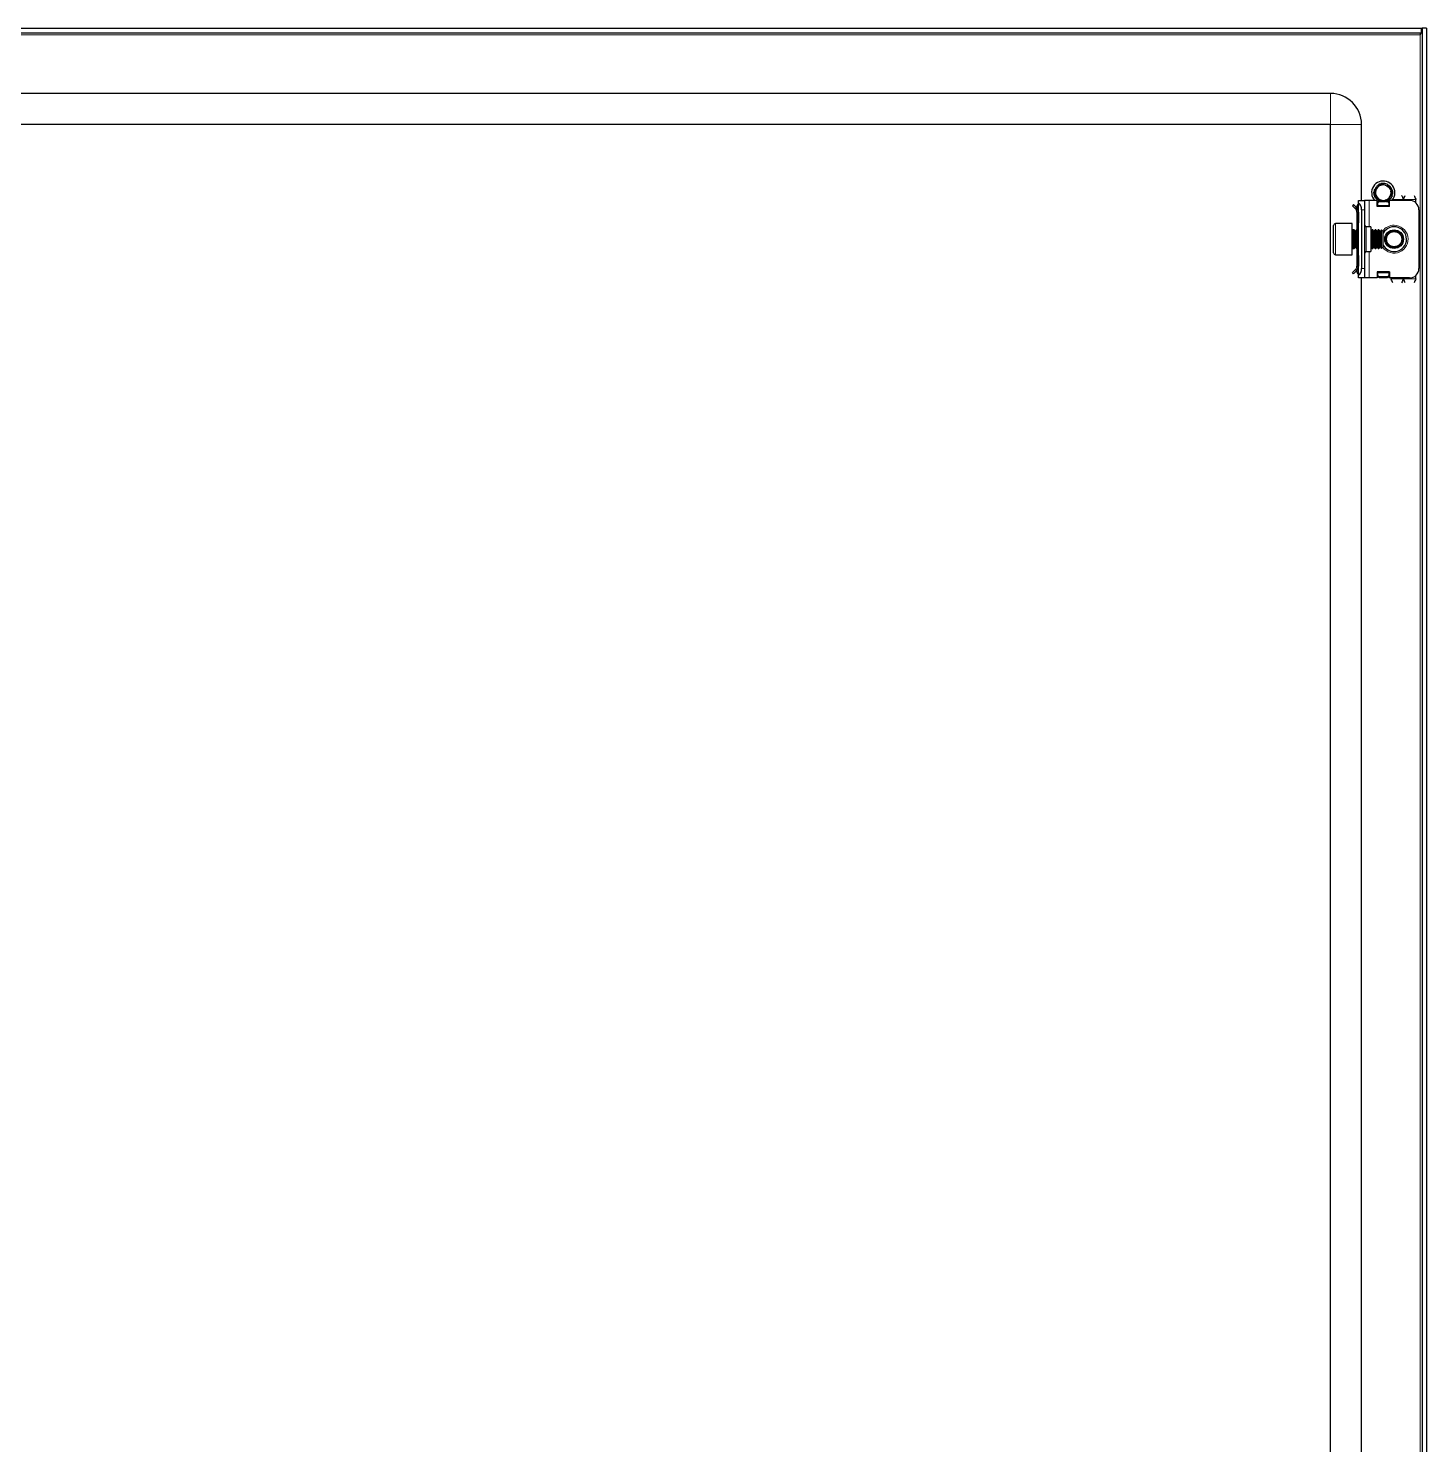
# Model space of a CAD drawing. Header units: millimetres. Extents: x -461 to 1739, y -353 to 961.
# Drawn here: x 1287.9 to 1738.9, y 315.8 to 772.6 of the extents above; entities that cross this region are included whole.
import ezdxf

# ---------------------------------------------------------------- set-up
doc = ezdxf.new("R2010")
doc.units = ezdxf.units.MM

msp = doc.modelspace()

# ---------------------------------------------------------------- linework, layer by layer
at = {"color": 7, "linetype": 'Continuous', "lineweight": 25}
for p, q in [((794.62, 772.59), (1737.22, 772.59)), ((1737.22, 771.09), (1737.22, 772.59)), ((1737.42, 772.59), (1737.42, -188.41)), ((1738.92, 772.59), (1737.42, 772.59)), ((1738.92, 772.59), (1738.92, -188.41)), ((794.62, 771.09), (1737.22, 771.09)), ((1737.07, 771.09), (1736.82, 770.49)), ((1707.92, 751.59), (1278.42, 751.59)), ((1707.92, 741.59), (823.92, 741.59)), ((1707.92, -157.41), (1707.92, 741.59)), ((1717.92, 717.09), (1717.92, 741.59)), ((1722.99, 721.88), (1722.95, 721.85)), ((1723.3, 722.11), (1723.5, 722.22)), ((1723.48, 722.21), (1723.43, 722.19)), ((1723.48, 722.14), (1723.43, 722.19)), ((1723.48, 722.21), (1723.7, 722.29)), ((1723.66, 722.31), (1723.62, 722.29)), ((1723.85, 722.39), (1723.8, 722.37)), ((1723.85, 722.39), (1724.08, 722.46)), ((1724.04, 722.45), (1724, 722.44)), ((1724.23, 722.51), (1724.19, 722.49)), ((1725.12, 722.58), (1724.38, 722.51)), ((1726.62, 722.06), (1726.58, 722.09)), ((1726.79, 721.94), (1726.75, 721.97)), ((1726.94, 721.81), (1726.91, 721.84)), ((1721.93, 719.68), (1721.92, 719.63)), ((1721.93, 719.68), (1721.95, 719.93)), ((1721.94, 719.89), (1721.93, 719.84)), ((1721.93, 719.48), (1721.95, 719.71)), ((1721.93, 719.48), (1721.93, 719.43)), ((1721.94, 719.28), (1721.95, 719.23)), ((1721.97, 720.09), (1721.96, 720.04)), ((1721.97, 719.09), (1721.97, 719.04)), ((1722.01, 720.29), (1722, 720.24)), ((1722, 718.9), (1722.01, 718.86)), ((1722.01, 720.29), (1722.08, 720.53)), ((1722.06, 720.48), (1722.05, 720.43)), ((1722.05, 718.72), (1722.06, 718.68)), ((1722.11, 718.55), (1722.11, 718.54)), ((1722.72, 721.62), (1722.69, 721.59)), ((1722.7, 717.57), (1722.73, 717.54)), ((1722.83, 717.44), (1722.87, 717.4)), ((1722.98, 717.3), (1723.02, 717.27)), ((1723.14, 717.17), (1723.19, 717.14)), ((1727.19, 717.62), (1727.03, 717.49)), ((1727.09, 721.67), (1727.05, 721.7)), ((1727.16, 717.65), (1727.05, 717.47)), ((1727.09, 721.67), (1727.2, 721.53)), ((1727.2, 721.54), (1727.18, 721.56)), ((1727.22, 720.45), (1727.38, 720.04)), ((1727.69, 718.47), (1727.59, 718.28)), ((1727.71, 718.47), (1727.6, 718.29)), ((1727.76, 718.61), (1727.77, 718.65)), ((1727.82, 718.79), (1727.83, 718.83)), ((1727.87, 720.18), (1727.86, 720.22)), ((1727.92, 719.39), (1727.86, 719.08)), ((1727.86, 718.98), (1727.87, 719.03)), ((1727.9, 719.18), (1727.9, 719.23)), ((1727.92, 719.59), (1727.92, 719.58)), ((1727.92, 719.39), (1727.92, 719.44)), ((1735.42, 716.32), (1735.42, 717.34)), ((1715.36, 715.73), (1715.01, 715.37)), ((1715.99, 714.4), (1715.01, 715.37)), ((1716.34, 714.75), (1715.36, 715.73)), ((1715.99, 714.4), (1716.34, 714.75)), ((1716.42, 715.09), (1716.42, 714.69)), ((1716.42, 713.34), (1716.92, 713.34)), ((1716.42, 713.34), (1716.42, 709.84)), ((1716.72, 715.79), (1716.92, 716)), ((1716.92, 717.09), (1718.92, 717.09)), ((1716.92, 716.32), (1716.92, 717.09)), ((1716.92, 692.85), (1716.92, 716.32)), ((1716.92, 713.34), (1716.92, 709.84)), ((1717.92, 714.09), (1717.92, 695.09)), ((1718.92, 717.09), (1718.92, 714.09)), ((1720.42, 717.09), (1718.92, 717.09)), ((1718.92, 714.09), (1718.92, 695.09)), ((1722.92, 717.09), (1720.42, 717.09)), ((1722.92, 715.09), (1722.92, 717.09)), ((1723.17, 716.27), (1722.92, 716.41)), ((1726.92, 715.09), (1722.92, 715.09)), ((1723.17, 716.71), (1723.52, 716.95)), ((1723.67, 716.71), (1723.17, 716.35)), ((1723.17, 716.35), (1723.17, 716.71)), ((1723.17, 715.44), (1723.17, 716.35)), ((1723.17, 715.09), (1723.17, 715.44)), ((1723.32, 717.05), (1723.36, 717.03)), ((1723.49, 716.95), (1723.53, 716.93)), ((1723.67, 716.71), (1724.08, 716.71)), ((1723.85, 716.79), (1723.89, 716.77)), ((1724.03, 716.72), (1724.07, 716.71)), ((1724.21, 716.67), (1724.25, 716.66)), ((1725.37, 716.62), (1725.19, 716.6)), ((1725.52, 716.65), (1725.57, 716.66)), ((1725.9, 716.75), (1725.71, 716.71)), ((1725.76, 716.71), (1726.17, 716.71)), ((1726.67, 716.35), (1726.17, 716.71)), ((1726.46, 717.01), (1726.19, 716.89)), ((1726.27, 716.99), (1726.67, 716.71)), ((1726.67, 716.71), (1726.67, 716.35)), ((1726.67, 716.35), (1726.67, 715.44)), ((1726.67, 715.44), (1726.67, 715.09)), ((1726.92, 716.41), (1726.72, 716.3)), ((1726.72, 716.3), (1726.72, 715.09)), ((1726.92, 715.09), (1726.92, 717.09)), ((1733.42, 717.09), (1726.92, 717.09)), ((1736.42, 714.09), (1736.42, 695.09)), ((1708.92, 700.19), (1708.92, 708.99)), ((1714.92, 709.59), (1709.52, 709.59)), ((1714.92, 699.59), (1714.92, 709.59)), ((1716.92, 709.84), (1716.42, 709.84)), ((1716.42, 709.84), (1716.42, 707.59)), ((1720.92, 708.59), (1719.42, 708.59)), ((1720.92, 708.59), (1720.92, 700.59)), ((1715.54, 707.59), (1715.17, 707.59)), ((1715.92, 707.03), (1715.54, 707.59)), ((1715.54, 707.11), (1715.54, 707.59)), ((1715.54, 701.59), (1715.54, 707.11)), ((1716.31, 707.59), (1715.92, 707.03)), ((1715.92, 706.65), (1715.92, 707.03)), ((1715.92, 702.14), (1715.92, 706.65)), ((1716.54, 707.59), (1716.31, 707.59)), ((1716.31, 707.11), (1716.31, 707.59)), ((1716.31, 701.59), (1716.31, 707.11)), ((1716.92, 707.03), (1716.54, 707.59)), ((1716.54, 707.11), (1716.54, 707.59)), ((1716.54, 701.59), (1716.54, 707.11)), ((1721.31, 707.59), (1720.92, 707.03)), ((1721.54, 707.59), (1721.31, 707.59)), ((1721.31, 707.11), (1721.31, 707.59)), ((1721.31, 701.59), (1721.31, 707.11)), ((1721.92, 707.03), (1721.54, 707.59)), ((1721.54, 707.11), (1721.54, 707.59)), ((1721.54, 701.59), (1721.54, 707.11)), ((1722.31, 707.59), (1721.92, 707.03)), ((1721.92, 706.65), (1721.92, 707.03)), ((1721.92, 702.14), (1721.92, 706.65)), ((1722.54, 707.59), (1722.31, 707.59)), ((1722.31, 707.11), (1722.31, 707.59)), ((1722.31, 701.59), (1722.31, 707.11)), ((1722.92, 707.03), (1722.54, 707.59)), ((1722.54, 707.11), (1722.54, 707.59)), ((1722.54, 701.59), (1722.54, 707.11)), ((1723.31, 707.59), (1722.92, 707.03)), ((1722.92, 706.65), (1722.92, 707.03)), ((1722.92, 702.14), (1722.92, 706.65)), ((1723.54, 707.59), (1723.31, 707.59)), ((1723.31, 707.11), (1723.31, 707.59)), ((1723.31, 701.59), (1723.31, 707.11)), ((1723.92, 707.03), (1723.54, 707.59)), ((1723.54, 707.11), (1723.54, 707.59)), ((1723.54, 701.59), (1723.54, 707.11)), ((1724.31, 707.59), (1723.92, 707.03)), ((1723.92, 706.65), (1723.92, 707.03)), ((1723.92, 702.14), (1723.92, 706.65)), ((1724.37, 707.59), (1724.31, 707.59)), ((1724.31, 707.11), (1724.31, 707.59)), ((1724.31, 701.59), (1724.31, 707.11)), ((1724.92, 707.03), (1724.37, 707.59)), ((1724.37, 701.59), (1724.37, 707.59)), ((1724.92, 702.14), (1724.92, 707.03)), ((1709.52, 699.59), (1714.92, 699.59)), ((1715.17, 701.59), (1715.54, 701.59)), ((1715.54, 701.59), (1715.92, 702.14)), ((1715.92, 702.14), (1716.31, 701.59)), ((1716.31, 701.59), (1716.54, 701.59)), ((1716.42, 701.59), (1716.42, 699.34)), ((1716.42, 699.34), (1716.42, 695.84)), ((1716.42, 699.34), (1716.92, 699.34)), ((1716.54, 701.59), (1716.92, 702.14)), ((1716.92, 699.34), (1716.92, 695.84)), ((1719.42, 700.59), (1720.92, 700.59)), ((1720.92, 702.14), (1721.31, 701.59)), ((1721.31, 701.59), (1721.54, 701.59)), ((1721.54, 701.59), (1721.92, 702.14)), ((1721.92, 702.14), (1722.31, 701.59)), ((1722.31, 701.59), (1722.54, 701.59)), ((1722.54, 701.59), (1722.92, 702.14)), ((1722.92, 702.14), (1723.31, 701.59)), ((1723.31, 701.59), (1723.54, 701.59)), ((1723.54, 701.59), (1723.92, 702.14)), ((1723.92, 702.14), (1724.31, 701.59)), ((1724.31, 701.59), (1724.37, 701.59)), ((1724.37, 701.59), (1724.92, 702.14)), ((1715.99, 694.78), (1715.01, 693.8)), ((1716.34, 694.42), (1715.36, 693.45)), ((1715.99, 694.78), (1716.34, 694.42)), ((1716.42, 695.84), (1716.92, 695.84)), ((1716.42, 694.09), (1716.42, 694.55)), ((1718.92, 695.09), (1718.92, 692.09)), ((1715.36, 693.45), (1715.01, 693.8)), ((1716.92, 693.17), (1716.72, 693.38)), ((1716.92, 692.09), (1716.92, 692.85)), ((1718.92, 692.09), (1716.92, 692.09)), ((1717.92, 304.59), (1717.92, 692.09)), ((1720.42, 692.09), (1718.92, 692.09)), ((1722.92, 692.09), (1720.42, 692.09)), ((1726.92, 694.09), (1722.92, 694.09)), ((1722.92, 694.09), (1722.92, 692.09)), ((1723.17, 693.73), (1723.17, 694.09)), ((1723.17, 692.82), (1723.17, 693.73)), ((1723.17, 692.47), (1723.17, 692.82)), ((1723.17, 692.82), (1723.67, 692.47)), ((1723.67, 692.11), (1723.17, 692.47)), ((1723.67, 692.47), (1723.67, 692.11)), ((1726.17, 692.47), (1723.67, 692.47)), ((1726.17, 692.11), (1723.67, 692.11)), ((1726.17, 692.47), (1726.67, 692.82)), ((1726.17, 692.11), (1726.17, 692.47)), ((1726.67, 692.47), (1726.17, 692.11)), ((1726.67, 694.09), (1726.67, 693.73)), ((1726.67, 693.73), (1726.67, 692.82)), ((1726.67, 692.82), (1726.67, 692.47)), ((1726.72, 694.09), (1726.72, 692.2)), ((1726.72, 692.2), (1726.92, 692.2)), ((1726.92, 694.09), (1726.92, 692.09)), ((1733.42, 692.09), (1726.92, 692.09)), ((1727.42, 691.84), (1727.42, 692.09)), ((1735.42, 691.84), (1735.42, 692.85))]:
    msp.add_line(p, q, dxfattribs=at)
at = {"color": 8, "linetype": 'Continuous', "lineweight": 18}
for p, q in [((795.02, 770.49), (1736.82, 770.49)), ((1736.82, 770.49), (1736.82, -186.31)), ((1707.92, 741.59), (1707.92, 751.59)), ((1707.92, 741.59), (1717.92, 741.59)), ((1727.92, 717.34), (1731.42, 717.34)), ((1735.42, 717.34), (1731.42, 717.34)), ((1716.92, 715.09), (1716.42, 715.09)), ((1716.92, 715.59), (1716.72, 715.79)), ((1718.92, 714.09), (1717.92, 714.09)), ((1720.42, 717.09), (1720.42, 708.59)), ((1726.67, 715.44), (1723.17, 715.44)), ((1709.52, 709.59), (1709.52, 699.59)), ((1719.42, 708.59), (1719.42, 700.59)), ((1715.17, 707.59), (1715.17, 702.97)), ((1715.17, 702.97), (1715.17, 701.59)), ((1720.42, 700.59), (1720.42, 692.09)), ((1717.92, 695.09), (1718.92, 695.09)), ((1716.92, 694.09), (1716.42, 694.09)), ((1716.92, 693.59), (1716.72, 693.38)), ((1723.17, 693.73), (1726.67, 693.73)), ((1731.42, 691.84), (1727.42, 691.84)), ((1735.42, 691.84), (1731.42, 691.84))]:
    msp.add_line(p, q, dxfattribs=at)
at = {"color": 7, "linetype": 'Continuous', "lineweight": 25}
for radius in [3, 2.76, 2.45]:
    msp.add_circle((1728.42, 704.59), radius, dxfattribs=at)
for centre, radius, start, end in [((1707.92, 741.59), 10, 0, 90), ((1724.92, 719.59), 3.75, 0, 221.8103), ((1724.92, 719.59), 2.5, 108.5944, 168.5944), ((1724.92, 719.59), 2.5, 75.8881, 108.5944), ((1724.92, 719.59), 3, 59.9286, 86.2193), ((1724.92, 719.59), 2.5, 168.5944, 228.5944), ((1724.92, 719.59), 2.5, 228.5944, 288.5944), ((1724.92, 719.59), 2.5, 288.5944, 348.5944), ((1724.92, 719.59), 3, 360, 40.7437), ((1724.92, 719.59), 2.5, 348.5944, 10.5165), ((1724.92, 719.59), 3.75, 318.1897, 0), ((1717.42, 715.09), 1, 135, 180), ((1714.92, 714.09), 3, 0, 48.1897), ((1733.42, 714.09), 3, 0, 90), ((1709.52, 708.99), 0.6, 90, 180), ((1719.42, 709.09), 0.5, 180, 270), ((1728.42, 704.59), 4, 270, 151.045), ((1715.17, 707.84), 0.25, 180, 270), ((1709.52, 700.19), 0.6, 180, 270), ((1715.17, 701.34), 0.25, 90, 180), ((1719.42, 700.09), 0.5, 90, 180), ((1728.42, 704.59), 4, 208.955, 270), ((1714.92, 695.09), 3, 311.8103, 0), ((1733.42, 695.09), 3, 270, 0), ((1717.42, 694.09), 1, 180, 225)]:
    msp.add_arc(centre, radius, start, end, dxfattribs=at)
at = {"color": 8, "linetype": 'Continuous', "lineweight": 18}
for start, end in [(215.4622, 90), (90, 144.5378)]:
    msp.add_arc((1728.42, 704.59), 4.5, start, end, dxfattribs=at)
at = {"color": 7, "linetype": 'Continuous', "lineweight": 25}
for points, knots in [([(1737.42, 772.59), (1737.41, 772.4), (1737.39, 772.04), (1737.31, 771.67), (1737.23, 771.48), (1737.22, 771.47)], [0, 0, 0, 0, 0.48755, 0.97507, 1, 1, 1, 1]), ([(1723.46, 722.14), (1723.39, 722.09), (1723.04, 721.86), (1722.55, 721.35), (1722.32, 720.8), (1722.22, 720.55)], [0, 0, 0, 0, 0.128781, 0.613629, 1, 1, 1, 1]), ([(1724.13, 721.96), (1724.12, 721.95), (1724.07, 721.94), (1723.99, 721.93), (1723.89, 721.93), (1723.8, 721.94), (1723.71, 721.96), (1723.63, 722), (1723.56, 722.05), (1723.5, 722.09), (1723.47, 722.13), (1723.46, 722.14)], [0, 0, 0, 0, 0.04296, 0.1733, 0.274263, 0.401081, 0.527716, 0.654259, 0.780759, 0.936852, 1, 1, 1, 1]), ([(1723.48, 722.21), (1723.51, 722.19), (1723.57, 722.16), (1723.63, 722.08), (1723.68, 722.02), (1723.69, 721.98), (1723.7, 721.97)], [0, 0, 0, 0, 0.319514, 0.608493, 0.891527, 1, 1, 1, 1]), ([(1723.77, 721.95), (1723.77, 721.95), (1723.77, 721.98), (1723.75, 722.05), (1723.72, 722.14), (1723.67, 722.22), (1723.64, 722.26), (1723.62, 722.29)], [0, 0, 0, 0, 0.00279, 0.269575, 0.536371, 0.765499, 1, 1, 1, 1]), ([(1723.66, 722.31), (1723.69, 722.28), (1723.74, 722.24), (1723.8, 722.17), (1723.85, 722.09), (1723.87, 722.01), (1723.88, 721.95), (1723.88, 721.93)], [0, 0, 0, 0, 0.234253, 0.442787, 0.646465, 0.841043, 1, 1, 1, 1]), ([(1723.91, 721.93), (1723.92, 721.96), (1723.93, 722.02), (1723.92, 722.12), (1723.9, 722.21), (1723.86, 722.3), (1723.82, 722.35), (1723.8, 722.37)], [0, 0, 0, 0, 0.1816952, 0.3967826, 0.6118603, 0.8036808, 1, 1, 1, 1]), ([(1723.85, 722.39), (1723.88, 722.36), (1723.93, 722.32), (1723.98, 722.23), (1724.01, 722.15), (1724.02, 722.07), (1724.03, 721.99), (1724.02, 721.95), (1724.01, 721.93)], [0, 0, 0, 0, 0.208724, 0.39105, 0.568219, 0.73683, 0.894853, 1, 1, 1, 1]), ([(1724.03, 721.94), (1724.04, 721.94), (1724.06, 721.98), (1724.07, 722.06), (1724.08, 722.16), (1724.07, 722.26), (1724.05, 722.35), (1724.01, 722.41), (1724, 722.44)], [0, 0, 0, 0, 0.043388, 0.23288, 0.422274, 0.611632, 0.803279, 1, 1, 1, 1]), ([(1724.04, 722.45), (1724.07, 722.43), (1724.11, 722.37), (1724.14, 722.29), (1724.16, 722.2), (1724.17, 722.12), (1724.16, 722.04), (1724.14, 721.99), (1724.12, 721.96), (1724.12, 721.96)], [0, 0, 0, 0, 0.198483, 0.367712, 0.531083, 0.685778, 0.830503, 0.965152, 1, 1, 1, 1]), ([(1724.38, 722.51), (1724.39, 722.49), (1724.41, 722.45), (1724.42, 722.37), (1724.42, 722.29), (1724.4, 722.21), (1724.37, 722.13), (1724.3, 722.05), (1724.21, 721.99), (1724.15, 721.97), (1724.13, 721.96)], [0, 0, 0, 0, 0.098631, 0.238541, 0.378532, 0.49895, 0.601027, 0.777401, 0.9101, 1, 1, 1, 1]), ([(1724.15, 721.97), (1724.16, 722), (1724.19, 722.05), (1724.21, 722.13), (1724.23, 722.23), (1724.23, 722.36), (1724.21, 722.44), (1724.19, 722.49)], [0, 0, 0, 0, 0.13286, 0.29106, 0.491007, 0.69089, 1, 1, 1, 1]), ([(1724.23, 722.51), (1724.25, 722.48), (1724.28, 722.43), (1724.3, 722.34), (1724.31, 722.26), (1724.3, 722.18), (1724.28, 722.09), (1724.23, 722.03), (1724.21, 721.99)], [0, 0, 0, 0, 0.16279, 0.324686, 0.479688, 0.626058, 0.76302, 1, 1, 1, 1]), ([(1724.23, 722), (1724.23, 722.01), (1724.26, 722.04), (1724.3, 722.09), (1724.34, 722.17), (1724.37, 722.26), (1724.39, 722.36), (1724.39, 722.44), (1724.38, 722.49), (1724.38, 722.51)], [0, 0, 0, 0, 0.036757, 0.196192, 0.355485, 0.51469, 0.719746, 0.882005, 1, 1, 1, 1]), ([(1725.53, 722.01), (1725.82, 721.96), (1726.11, 721.9), (1726.38, 721.78), (1726.39, 721.77)], [0, 0, 0, 0, 0.965671, 1, 1, 1, 1]), ([(1725.53, 722.01), (1725.63, 721.97), (1725.76, 721.92), (1725.89, 721.84), (1725.93, 721.82)], [0, 0, 0, 0, 0.681733, 1, 1, 1, 1]), ([(1725.93, 721.82), (1726.01, 721.78), (1726.33, 721.63), (1726.84, 721.21), (1727.09, 720.71), (1727.22, 720.45)], [0, 0, 0, 0, 0.1306517, 0.5600073, 1, 1, 1, 1]), ([(1726.39, 721.77), (1726.39, 721.79), (1726.38, 721.84), (1726.37, 721.91), (1726.37, 722), (1726.39, 722.09), (1726.41, 722.15), (1726.43, 722.18)], [0, 0, 0, 0, 0.113604, 0.31095, 0.508229, 0.75166, 1, 1, 1, 1]), ([(1726.45, 722.17), (1726.44, 722.14), (1726.44, 722.07), (1726.41, 721.97), (1726.39, 721.91), (1726.37, 721.89), (1726.37, 721.89)], [0, 0, 0, 0, 0.357139, 0.680979, 0.998183, 1, 1, 1, 1]), ([(1726.38, 721.8), (1726.41, 721.81), (1726.45, 721.85), (1726.51, 721.92), (1726.55, 722), (1726.57, 722.06), (1726.58, 722.09)], [0, 0, 0, 0, 0.228254, 0.510351, 0.752319, 1, 1, 1, 1]), ([(1726.99, 721.37), (1726.98, 721.36), (1726.94, 721.35), (1726.85, 721.34), (1726.75, 721.36), (1726.66, 721.4), (1726.58, 721.45), (1726.49, 721.53), (1726.42, 721.65), (1726.4, 721.73), (1726.39, 721.77)], [0, 0, 0, 0, 0.0736464, 0.1695635, 0.351373, 0.4388934, 0.519676, 0.6829056, 0.8511995, 1, 1, 1, 1]), ([(1726.62, 722.06), (1726.62, 722.03), (1726.61, 721.96), (1726.57, 721.86), (1726.53, 721.79), (1726.47, 721.73), (1726.43, 721.7), (1726.42, 721.69)], [0, 0, 0, 0, 0.240212, 0.454711, 0.664287, 0.864517, 1, 1, 1, 1]), ([(1726.43, 721.65), (1726.46, 721.66), (1726.51, 721.69), (1726.59, 721.74), (1726.66, 721.81), (1726.71, 721.89), (1726.74, 721.94), (1726.75, 721.97)], [0, 0, 0, 0, 0.172104, 0.391099, 0.610089, 0.802801, 1, 1, 1, 1]), ([(1726.79, 721.94), (1726.78, 721.9), (1726.76, 721.84), (1726.72, 721.75), (1726.67, 721.68), (1726.6, 721.62), (1726.54, 721.58), (1726.5, 721.57), (1726.48, 721.57)], [0, 0, 0, 0, 0.209239, 0.392702, 0.571062, 0.740844, 0.899958, 1, 1, 1, 1]), ([(1726.49, 721.55), (1726.5, 721.55), (1726.55, 721.55), (1726.62, 721.58), (1726.71, 721.62), (1726.79, 721.68), (1726.86, 721.75), (1726.89, 721.81), (1726.91, 721.84)], [0, 0, 0, 0, 0.0505, 0.241124, 0.431653, 0.622154, 0.808692, 1, 1, 1, 1]), ([(1726.94, 721.81), (1726.93, 721.77), (1726.91, 721.71), (1726.85, 721.63), (1726.79, 721.57), (1726.72, 721.52), (1726.65, 721.49), (1726.59, 721.48), (1726.56, 721.48), (1726.56, 721.48)], [0, 0, 0, 0, 0.198035, 0.367663, 0.531495, 0.686664, 0.831818, 0.981917, 1, 1, 1, 1]), ([(1722.15, 719.65), (1722.13, 719.66), (1722.09, 719.66), (1722.01, 719.66), (1721.95, 719.64), (1721.92, 719.63)], [0, 0, 0, 0, 0.2361306, 0.6134351, 1, 1, 1, 1]), ([(1722.32, 719.79), (1722.31, 719.79), (1722.28, 719.81), (1722.21, 719.84), (1722.11, 719.85), (1722.02, 719.85), (1721.96, 719.84), (1721.93, 719.84)], [0, 0, 0, 0, 0.050156, 0.304513, 0.55888, 0.776903, 1, 1, 1, 1]), ([(1721.93, 719.68), (1721.96, 719.7), (1722.02, 719.73), (1722.12, 719.75), (1722.2, 719.76), (1722.25, 719.75), (1722.28, 719.74)], [0, 0, 0, 0, 0.293779, 0.558982, 0.818494, 1, 1, 1, 1]), ([(1722.7, 717.57), (1722.58, 717.73), (1722.3, 718.08), (1722.01, 718.74), (1721.95, 719.24), (1721.93, 719.5)], [0, 0, 0, 0, 0.274163, 0.639603, 1, 1, 1, 1]), ([(1721.94, 719.89), (1721.97, 719.9), (1722.04, 719.92), (1722.13, 719.94), (1722.23, 719.93), (1722.31, 719.91), (1722.36, 719.89), (1722.39, 719.87), (1722.39, 719.87)], [0, 0, 0, 0, 0.227908, 0.430276, 0.627707, 0.816134, 0.99284, 1, 1, 1, 1]), ([(1722.04, 718.84), (1722.02, 718.88), (1721.96, 719.03), (1721.95, 719.2), (1721.94, 719.31)], [0, 0, 0, 0, 0.28291, 1, 1, 1, 1]), ([(1722.4, 719.9), (1722.38, 719.92), (1722.33, 719.96), (1722.24, 720.01), (1722.14, 720.04), (1722.05, 720.05), (1721.99, 720.05), (1721.96, 720.04)], [0, 0, 0, 0, 0.19243, 0.403622, 0.614801, 0.805152, 1, 1, 1, 1]), ([(1721.97, 720.09), (1722, 720.1), (1722.07, 720.12), (1722.16, 720.12), (1722.25, 720.1), (1722.33, 720.07), (1722.4, 720.03), (1722.43, 720), (1722.45, 719.99)], [0, 0, 0, 0, 0.205811, 0.38496, 0.558827, 0.724121, 0.878934, 1, 1, 1, 1]), ([(1722.43, 720.04), (1722.41, 720.06), (1722.36, 720.11), (1722.29, 720.16), (1722.2, 720.21), (1722.1, 720.24), (1722.03, 720.24), (1722, 720.24)], [0, 0, 0, 0, 0.183111, 0.381533, 0.579913, 0.787111, 1, 1, 1, 1]), ([(1722.01, 720.29), (1722.04, 720.29), (1722.11, 720.3), (1722.2, 720.29), (1722.28, 720.26), (1722.36, 720.22), (1722.41, 720.17), (1722.45, 720.13), (1722.46, 720.11)], [0, 0, 0, 0, 0.207037, 0.38272, 0.55212, 0.712365, 0.86221, 1, 1, 1, 1]), ([(1722.23, 718.29), (1722.22, 718.32), (1722.12, 718.45), (1722.08, 718.62), (1722.04, 718.75)], [0, 0, 0, 0, 0.192577, 1, 1, 1, 1]), ([(1722.05, 720.42), (1722.05, 720.44), (1722.07, 720.55), (1722.12, 720.66), (1722.17, 720.74)], [0, 0, 0, 0, 0.2181682, 1, 1, 1, 1]), ([(1722.47, 720.12), (1722.46, 720.14), (1722.43, 720.19), (1722.38, 720.26), (1722.31, 720.32), (1722.22, 720.38), (1722.13, 720.42), (1722.08, 720.43), (1722.05, 720.43)], [0, 0, 0, 0, 0.112687, 0.266978, 0.464332, 0.661607, 0.829157, 1, 1, 1, 1]), ([(1722.06, 720.48), (1722.09, 720.48), (1722.15, 720.47), (1722.23, 720.45), (1722.31, 720.41), (1722.37, 720.37), (1722.42, 720.31), (1722.46, 720.25), (1722.48, 720.21), (1722.49, 720.18), (1722.49, 720.18)], [0, 0, 0, 0, 0.159812, 0.318711, 0.470648, 0.614013, 0.748131, 0.873387, 0.991083, 1, 1, 1, 1]), ([(1722.47, 720.08), (1722.47, 720.05), (1722.45, 719.97), (1722.39, 719.87), (1722.32, 719.79), (1722.26, 719.72), (1722.19, 719.67), (1722.13, 719.64), (1722.1, 719.63), (1722.09, 719.62)], [0, 0, 0, 0, 0.125166, 0.336769, 0.488675, 0.640371, 0.791962, 0.943503, 1, 1, 1, 1]), ([(1722.09, 719.62), (1722.09, 719.55), (1722.11, 719.16), (1722.29, 718.49), (1722.65, 718.01), (1722.82, 717.79)], [0, 0, 0, 0, 0.108003, 0.585763, 1, 1, 1, 1]), ([(1722.22, 720.55), (1722.23, 720.55), (1722.26, 720.54), (1722.31, 720.52), (1722.37, 720.47), (1722.42, 720.41), (1722.46, 720.34), (1722.49, 720.24), (1722.48, 720.14), (1722.48, 720.09), (1722.47, 720.08)], [0, 0, 0, 0, 0.022761, 0.192243, 0.346896, 0.477535, 0.588677, 0.783334, 0.968624, 1, 1, 1, 1]), ([(1722.49, 720.15), (1722.49, 720.18), (1722.47, 720.25), (1722.43, 720.33), (1722.39, 720.41), (1722.33, 720.47), (1722.27, 720.52), (1722.24, 720.55), (1722.22, 720.55)], [0, 0, 0, 0, 0.182737, 0.363423, 0.543947, 0.724373, 0.904747, 1, 1, 1, 1]), ([(1722.61, 717.7), (1722.57, 717.74), (1722.43, 717.88), (1722.34, 718.05), (1722.28, 718.17)], [0, 0, 0, 0, 0.288707, 1, 1, 1, 1]), ([(1722.7, 717.57), (1722.72, 717.6), (1722.75, 717.65), (1722.81, 717.71), (1722.88, 717.75), (1722.95, 717.78), (1723.03, 717.79), (1723.09, 717.8), (1723.13, 717.79), (1723.14, 717.78)], [0, 0, 0, 0, 0.169226, 0.337427, 0.497935, 0.649179, 0.790582, 0.922688, 1, 1, 1, 1]), ([(1723.19, 717.74), (1723.18, 717.74), (1723.12, 717.75), (1723.02, 717.73), (1722.91, 717.68), (1722.81, 717.63), (1722.76, 717.57), (1722.73, 717.54)], [0, 0, 0, 0, 0.046579, 0.362688, 0.551736, 0.740753, 1, 1, 1, 1]), ([(1722.82, 717.79), (1722.83, 717.79), (1722.86, 717.81), (1722.91, 717.82), (1723, 717.83), (1723.1, 717.82), (1723.2, 717.77), (1723.25, 717.73), (1723.27, 717.71)], [0, 0, 0, 0, 0.045866, 0.230744, 0.387461, 0.658246, 0.861978, 1, 1, 1, 1]), ([(1723.19, 717.77), (1723.16, 717.79), (1723.1, 717.81), (1723, 717.81), (1722.91, 717.81), (1722.85, 717.8), (1722.82, 717.79)], [0, 0, 0, 0, 0.251795, 0.502165, 0.752314, 1, 1, 1, 1]), ([(1722.83, 717.44), (1722.85, 717.47), (1722.88, 717.53), (1722.94, 717.6), (1723, 717.66), (1723.07, 717.69), (1723.14, 717.72), (1723.19, 717.72), (1723.21, 717.72)], [0, 0, 0, 0, 0.211659, 0.390361, 0.562352, 0.724819, 0.876696, 1, 1, 1, 1]), ([(1723.28, 717.67), (1723.25, 717.66), (1723.18, 717.65), (1723.09, 717.61), (1723.01, 717.56), (1722.93, 717.49), (1722.89, 717.43), (1722.87, 717.4)], [0, 0, 0, 0, 0.190996, 0.383798, 0.576553, 0.78528, 1, 1, 1, 1]), ([(1722.98, 717.3), (1722.99, 717.33), (1723.01, 717.4), (1723.06, 717.48), (1723.12, 717.55), (1723.19, 717.6), (1723.24, 717.63), (1723.28, 717.64), (1723.29, 717.64)], [0, 0, 0, 0, 0.219212, 0.409339, 0.593597, 0.768568, 0.932394, 1, 1, 1, 1]), ([(1723.38, 717.58), (1723.38, 717.58), (1723.35, 717.57), (1723.28, 717.54), (1723.19, 717.49), (1723.12, 717.42), (1723.06, 717.35), (1723.03, 717.3), (1723.02, 717.27)], [0, 0, 0, 0, 0.002693, 0.20821, 0.413641, 0.619057, 0.807274, 1, 1, 1, 1]), ([(1723.14, 717.17), (1723.15, 717.21), (1723.16, 717.27), (1723.2, 717.36), (1723.25, 717.44), (1723.31, 717.5), (1723.36, 717.54), (1723.39, 717.55), (1723.4, 717.55)], [0, 0, 0, 0, 0.222831, 0.420099, 0.612409, 0.79585, 0.967895, 1, 1, 1, 1]), ([(1723.44, 717.45), (1723.43, 717.45), (1723.39, 717.43), (1723.33, 717.38), (1723.26, 717.3), (1723.21, 717.23), (1723.19, 717.17), (1723.19, 717.14)], [0, 0, 0, 0, 0.084965, 0.329338, 0.573716, 0.784411, 1, 1, 1, 1]), ([(1723.27, 717.71), (1723.28, 717.7), (1723.32, 717.67), (1723.37, 717.61), (1723.42, 717.52), (1723.45, 717.44), (1723.47, 717.35), (1723.48, 717.29), (1723.48, 717.27)], [0, 0, 0, 0, 0.066273, 0.267344, 0.423096, 0.618734, 0.814089, 1, 1, 1, 1]), ([(1723.32, 717.05), (1723.32, 717.09), (1723.32, 717.16), (1723.35, 717.25), (1723.4, 717.34), (1723.43, 717.39), (1723.46, 717.4), (1723.46, 717.4)], [0, 0, 0, 0, 0.275174, 0.522846, 0.765225, 0.99702, 1, 1, 1, 1]), ([(1723.48, 717.27), (1723.46, 717.25), (1723.42, 717.2), (1723.38, 717.11), (1723.36, 717.06), (1723.36, 717.03)], [0, 0, 0, 0, 0.36332, 0.677837, 1, 1, 1, 1]), ([(1723.56, 717.24), (1723.56, 717.24), (1723.56, 717.2), (1723.55, 717.14), (1723.53, 717.05), (1723.49, 716.99), (1723.47, 716.96)], [0, 0, 0, 0, 0.0582551, 0.3055086, 0.6471604, 1, 1, 1, 1]), ([(1723.48, 717.27), (1723.54, 717.23), (1723.87, 717.06), (1724.54, 716.87), (1725.16, 716.91), (1725.46, 716.98), (1725.46, 716.98)], [0, 0, 0, 0, 0.102158, 0.551599, 0.99962, 1, 1, 1, 1]), ([(1723.49, 716.95), (1723.49, 716.99), (1723.49, 717.06), (1723.51, 717.15), (1723.54, 717.2), (1723.55, 717.23)], [0, 0, 0, 0, 0.371432, 0.710618, 1, 1, 1, 1]), ([(1725.46, 716.98), (1725.46, 717), (1725.49, 717.05), (1725.55, 717.12), (1725.64, 717.18), (1725.7, 717.21), (1725.72, 717.22)], [0, 0, 0, 0, 0.153621, 0.528305, 0.811762, 1, 1, 1, 1]), ([(1725.6, 717.15), (1725.58, 717.13), (1725.53, 717.09), (1725.48, 717.03), (1725.46, 716.99), (1725.46, 716.98)], [0, 0, 0, 0, 0.41332, 0.833507, 1, 1, 1, 1]), ([(1725.52, 716.65), (1725.51, 716.67), (1725.49, 716.73), (1725.47, 716.81), (1725.47, 716.89), (1725.49, 716.97), (1725.52, 717.06), (1725.57, 717.12), (1725.6, 717.15)], [0, 0, 0, 0, 0.162579, 0.32416, 0.478216, 0.623372, 0.759205, 1, 1, 1, 1]), ([(1725.63, 717.15), (1725.63, 717.15), (1725.6, 717.1), (1725.57, 717.02), (1725.54, 716.91), (1725.54, 716.82), (1725.55, 716.73), (1725.56, 716.68), (1725.57, 716.66)], [0, 0, 0, 0, 0.001313, 0.309582, 0.493731, 0.677835, 0.837663, 1, 1, 1, 1]), ([(1725.71, 716.69), (1725.69, 716.72), (1725.65, 716.78), (1725.62, 716.86), (1725.61, 716.95), (1725.61, 717.03), (1725.63, 717.1), (1725.65, 717.16), (1725.68, 717.19), (1725.68, 717.2)], [0, 0, 0, 0, 0.195461, 0.359649, 0.517607, 0.666788, 0.806268, 0.936243, 1, 1, 1, 1]), ([(1725.74, 717.19), (1725.74, 717.17), (1725.72, 717.12), (1725.7, 717.04), (1725.69, 716.95), (1725.7, 716.83), (1725.73, 716.76), (1725.76, 716.7)], [0, 0, 0, 0, 0.12511, 0.303759, 0.482355, 0.660934, 1, 1, 1, 1]), ([(1725.72, 717.22), (1725.73, 717.22), (1725.78, 717.24), (1725.86, 717.25), (1725.96, 717.25), (1726.03, 717.24), (1726.07, 717.23), (1726.08, 717.22)], [0, 0, 0, 0, 0.0990109, 0.3882762, 0.6130099, 0.8953836, 1, 1, 1, 1]), ([(1725.9, 716.75), (1725.88, 716.78), (1725.83, 716.83), (1725.79, 716.91), (1725.76, 716.99), (1725.75, 717.08), (1725.76, 717.15), (1725.77, 717.19), (1725.77, 717.21)], [0, 0, 0, 0, 0.213002, 0.396975, 0.575181, 0.744364, 0.902779, 1, 1, 1, 1]), ([(1725.87, 717.25), (1725.87, 717.24), (1725.86, 717.21), (1725.85, 717.13), (1725.85, 717.03), (1725.87, 716.94), (1725.9, 716.85), (1725.93, 716.79), (1725.95, 716.77)], [0, 0, 0, 0, 0.019058, 0.219488, 0.419831, 0.620151, 0.807785, 1, 1, 1, 1]), ([(1726.09, 716.82), (1726.07, 716.85), (1726.01, 716.89), (1725.96, 716.97), (1725.92, 717.05), (1725.9, 717.14), (1725.89, 717.2), (1725.9, 717.24), (1725.9, 717.25)], [0, 0, 0, 0, 0.218347, 0.41099, 0.598711, 0.777744, 0.945667, 1, 1, 1, 1]), ([(1726, 717.24), (1726, 717.22), (1726, 717.17), (1726.01, 717.09), (1726.04, 716.99), (1726.08, 716.91), (1726.12, 716.87), (1726.14, 716.84)], [0, 0, 0, 0, 0.114393, 0.350182, 0.585971, 0.790611, 1, 1, 1, 1]), ([(1726.28, 716.91), (1726.25, 716.93), (1726.2, 716.97), (1726.13, 717.05), (1726.08, 717.12), (1726.06, 717.19), (1726.05, 717.22), (1726.05, 717.23)], [0, 0, 0, 0, 0.260762, 0.494805, 0.723794, 0.94279, 1, 1, 1, 1]), ([(1726.08, 717.22), (1726.15, 717.26), (1726.47, 717.45), (1726.96, 717.91), (1727.27, 718.5), (1727.36, 718.84), (1727.37, 718.9)], [0, 0, 0, 0, 0.104785, 0.513079, 0.918136, 1, 1, 1, 1]), ([(1726.1, 717.27), (1726.12, 717.27), (1726.15, 717.26), (1726.22, 717.23), (1726.3, 717.18), (1726.38, 717.11), (1726.42, 717.04), (1726.45, 717)], [0, 0, 0, 0, 0.084477, 0.253367, 0.470159, 0.686909, 1, 1, 1, 1]), ([(1726.17, 717.21), (1726.17, 717.2), (1726.18, 717.15), (1726.21, 717.07), (1726.26, 717), (1726.31, 716.95), (1726.33, 716.93)], [0, 0, 0, 0, 0.154183, 0.462567, 0.728091, 1, 1, 1, 1]), ([(1726.46, 717.01), (1726.43, 717.03), (1726.37, 717.06), (1726.3, 717.13), (1726.26, 717.18), (1726.25, 717.21)], [0, 0, 0, 0, 0.362858, 0.693435, 1, 1, 1, 1]), ([(1727.76, 718.61), (1727.55, 718.18), (1727.24, 717.54), (1726.65, 717.14), (1726.45, 717)], [0, 0, 0, 0, 0.657042, 1, 1, 1, 1]), ([(1726.57, 721.47), (1726.57, 721.47), (1726.61, 721.46), (1726.67, 721.47), (1726.76, 721.49), (1726.84, 721.52), (1726.92, 721.57), (1726.99, 721.63), (1727.03, 721.68), (1727.05, 721.7)], [0, 0, 0, 0, 0.018281, 0.175639, 0.332896, 0.490097, 0.647274, 0.821632, 1, 1, 1, 1]), ([(1727.09, 721.67), (1727.07, 721.64), (1727.04, 721.59), (1726.98, 721.52), (1726.92, 721.47), (1726.84, 721.44), (1726.77, 721.42), (1726.7, 721.41), (1726.65, 721.42), (1726.62, 721.42)], [0, 0, 0, 0, 0.159446, 0.318034, 0.469983, 0.61348, 0.747649, 0.872856, 1, 1, 1, 1]), ([(1726.63, 721.42), (1726.67, 721.41), (1726.72, 721.39), (1726.81, 721.4), (1726.88, 721.4), (1726.97, 721.43), (1727.08, 721.47), (1727.14, 721.53), (1727.18, 721.56)], [0, 0, 0, 0, 0.149407, 0.278563, 0.407661, 0.536722, 0.727045, 1, 1, 1, 1]), ([(1726.63, 717.12), (1726.64, 717.12), (1726.65, 717.13), (1726.66, 717.14), (1726.67, 717.15)], [0, 0, 0, 0, 0.4826873, 1, 1, 1, 1]), ([(1726.79, 717.23), (1726.79, 717.24), (1726.81, 717.25), (1726.82, 717.26), (1726.82, 717.26)], [0, 0, 0, 0, 0.484546, 1, 1, 1, 1]), ([(1727.47, 718.07), (1727.46, 718.01), (1727.35, 717.72), (1727.11, 717.51), (1726.9, 717.33)], [0, 0, 0, 0, 0.1718651, 1, 1, 1, 1]), ([(1726.93, 717.36), (1726.94, 717.36), (1726.95, 717.37), (1726.96, 717.38), (1726.97, 717.39)], [0, 0, 0, 0, 0.485158, 1, 1, 1, 1]), ([(1727.2, 721.54), (1727.18, 721.52), (1727.15, 721.47), (1727.08, 721.41), (1727.03, 721.38), (1727, 721.37), (1726.99, 721.37)], [0, 0, 0, 0, 0.315056, 0.630194, 0.945514, 1, 1, 1, 1]), ([(1726.99, 721.37), (1727.02, 721.35), (1727.27, 721.12), (1727.61, 720.66), (1727.85, 720.05), (1727.91, 719.7), (1727.92, 719.59)], [0, 0, 0, 0, 0.050685, 0.485619, 0.826643, 1, 1, 1, 1]), ([(1727.07, 717.49), (1727.07, 717.49), (1727.08, 717.5), (1727.09, 717.51), (1727.1, 717.52)], [0, 0, 0, 0, 0.484232, 1, 1, 1, 1]), ([(1727.56, 718.2), (1727.53, 718.13), (1727.45, 717.92), (1727.28, 717.76), (1727.17, 717.65)], [0, 0, 0, 0, 0.333789, 1, 1, 1, 1]), ([(1727.19, 717.62), (1727.2, 717.63), (1727.21, 717.64), (1727.23, 717.66), (1727.24, 717.68)], [0, 0, 0, 0, 0.2967964, 1, 1, 1, 1]), ([(1727.37, 718.9), (1727.37, 718.93), (1727.36, 718.99), (1727.37, 719.06), (1727.38, 719.09)], [0, 0, 0, 0, 0.544473, 1, 1, 1, 1]), ([(1727.37, 719.12), (1727.37, 719.15), (1727.39, 719.23), (1727.44, 719.32), (1727.5, 719.4), (1727.55, 719.45), (1727.62, 719.5), (1727.7, 719.54), (1727.78, 719.57), (1727.86, 719.58), (1727.9, 719.58), (1727.92, 719.58)], [0, 0, 0, 0, 0.105943, 0.27458, 0.36791, 0.461201, 0.554464, 0.683085, 0.811678, 0.905141, 1, 1, 1, 1]), ([(1727.82, 718.79), (1727.79, 718.79), (1727.73, 718.78), (1727.64, 718.8), (1727.56, 718.83), (1727.49, 718.87), (1727.44, 718.93), (1727.39, 718.98), (1727.38, 719.02), (1727.37, 719.03)], [0, 0, 0, 0, 0.165667, 0.330522, 0.488809, 0.638525, 0.778629, 0.909213, 1, 1, 1, 1]), ([(1727.76, 718.61), (1727.73, 718.61), (1727.67, 718.62), (1727.59, 718.65), (1727.52, 718.69), (1727.47, 718.74), (1727.42, 718.8), (1727.39, 718.87), (1727.37, 718.92), (1727.37, 718.95), (1727.37, 718.96)], [0, 0, 0, 0, 0.154027, 0.307095, 0.452862, 0.590123, 0.718565, 0.838856, 0.95247, 1, 1, 1, 1]), ([(1727.43, 719.25), (1727.44, 719.36), (1727.46, 719.63), (1727.41, 719.89), (1727.38, 720.04)], [0, 0, 0, 0, 0.4085207, 1, 1, 1, 1]), ([(1727.38, 719.09), (1727.38, 719.1), (1727.39, 719.15), (1727.41, 719.2), (1727.43, 719.24), (1727.43, 719.25)], [0, 0, 0, 0, 0.157682, 0.80304, 1, 1, 1, 1]), ([(1727.4, 719.24), (1727.41, 719.23), (1727.44, 719.19), (1727.5, 719.14), (1727.59, 719.08), (1727.68, 719.05), (1727.78, 719.03), (1727.84, 719.03), (1727.87, 719.03)], [0, 0, 0, 0, 0.069872, 0.258455, 0.446951, 0.635422, 0.81547, 1, 1, 1, 1]), ([(1727.86, 718.98), (1727.83, 718.97), (1727.76, 718.96), (1727.67, 718.97), (1727.58, 718.99), (1727.51, 719.02), (1727.45, 719.07), (1727.41, 719.1), (1727.4, 719.12)], [0, 0, 0, 0, 0.208898, 0.388587, 0.562428, 0.727295, 0.881578, 1, 1, 1, 1]), ([(1727.4, 719.09), (1727.41, 719.07), (1727.44, 719.02), (1727.51, 718.97), (1727.58, 718.91), (1727.66, 718.87), (1727.74, 718.84), (1727.8, 718.84), (1727.83, 718.83)], [0, 0, 0, 0, 0.137266, 0.30795, 0.478578, 0.649185, 0.822833, 1, 1, 1, 1]), ([(1727.4, 718.95), (1727.4, 718.94), (1727.43, 718.89), (1727.48, 718.83), (1727.55, 718.76), (1727.62, 718.71), (1727.7, 718.67), (1727.75, 718.66), (1727.77, 718.65)], [0, 0, 0, 0, 0.076151, 0.276704, 0.47712, 0.677473, 0.837574, 1, 1, 1, 1]), ([(1727.9, 719.18), (1727.86, 719.17), (1727.8, 719.15), (1727.7, 719.14), (1727.61, 719.15), (1727.53, 719.18), (1727.47, 719.21), (1727.44, 719.23), (1727.43, 719.24)], [0, 0, 0, 0, 0.214065, 0.402363, 0.585629, 0.760234, 0.923894, 1, 1, 1, 1]), ([(1727.46, 719.34), (1727.49, 719.33), (1727.54, 719.29), (1727.63, 719.25), (1727.72, 719.23), (1727.82, 719.22), (1727.87, 719.23), (1727.9, 719.23)], [0, 0, 0, 0, 0.189173, 0.404697, 0.62022, 0.807935, 1, 1, 1, 1]), ([(1727.92, 719.39), (1727.88, 719.38), (1727.82, 719.35), (1727.72, 719.33), (1727.63, 719.33), (1727.55, 719.34), (1727.5, 719.36), (1727.48, 719.37)], [0, 0, 0, 0, 0.235039, 0.445532, 0.651268, 0.847853, 1, 1, 1, 1]), ([(1727.69, 718.47), (1727.67, 718.42), (1727.64, 718.29), (1727.58, 718.18), (1727.54, 718.12)], [0, 0, 0, 0, 0.462482, 1, 1, 1, 1]), ([(1727.57, 719.46), (1727.59, 719.45), (1727.65, 719.43), (1727.74, 719.41), (1727.84, 719.42), (1727.89, 719.43), (1727.92, 719.44)], [0, 0, 0, 0, 0.237597, 0.516729, 0.755527, 1, 1, 1, 1]), ([(1727.92, 719.6), (1727.89, 719.58), (1727.83, 719.54), (1727.74, 719.52), (1727.68, 719.52), (1727.65, 719.51)], [0, 0, 0, 0, 0.371226, 0.708872, 1, 1, 1, 1]), ([(1727.86, 718.98), (1727.85, 718.93), (1727.84, 718.85), (1727.81, 718.78), (1727.79, 718.75)], [0, 0, 0, 0, 0.657988, 1, 1, 1, 1]), ([(1727.92, 719.6), (1727.93, 719.54), (1727.93, 719.47), (1727.91, 719.39), (1727.91, 719.36)], [0, 0, 0, 0, 0.659859, 1, 1, 1, 1]), ([(1730.85, 718.65), (1730.93, 718.49), (1731.11, 718.14), (1731.3, 717.66), (1731.41, 717.38), (1731.42, 717.34)], [0, 0, 0, 0, 0.415483, 0.917152, 1, 1, 1, 1]), ([(1731.42, 717.34), (1731.52, 717.58), (1731.71, 718.07), (1731.9, 718.46), (1732, 718.66)], [0, 0, 0, 0, 0.502065, 1, 1, 1, 1]), ([(1734.85, 718.65), (1734.93, 718.49), (1735.11, 718.14), (1735.3, 717.66), (1735.41, 717.38), (1735.42, 717.34)], [0, 0, 0, 0, 0.415483, 0.917152, 1, 1, 1, 1]), ([(1716.42, 713.34), (1716.4, 713.53), (1716.37, 713.82), (1716.19, 714.17), (1716.05, 714.32), (1715.99, 714.4)], [0, 0, 0, 0, 0.485042, 0.738404, 1, 1, 1, 1]), ([(1716.92, 713.34), (1716.9, 713.58), (1716.85, 714.06), (1716.56, 714.52), (1716.37, 714.72), (1716.34, 714.75)], [0, 0, 0, 0, 0.461863, 0.923726, 1, 1, 1, 1]), ([(1725.52, 716.65), (1725.49, 716.64), (1725.17, 716.58), (1724.53, 716.57), (1723.87, 716.75), (1723.54, 716.93), (1723.47, 716.96)], [0, 0, 0, 0, 0.044285, 0.46488, 0.894202, 1, 1, 1, 1]), ([(1724.41, 716.65), (1724.36, 716.65), (1724.22, 716.66), (1724.08, 716.7), (1723.99, 716.74)], [0, 0, 0, 0, 0.317385, 1, 1, 1, 1]), ([(1725.09, 716.61), (1725.02, 716.6), (1724.86, 716.57), (1724.68, 716.59), (1724.58, 716.61)], [0, 0, 0, 0, 0.399625, 1, 1, 1, 1]), ([(1725.71, 716.69), (1725.72, 716.69), (1725.73, 716.7), (1725.75, 716.7), (1725.76, 716.7)], [0, 0, 0, 0, 0.478977, 1, 1, 1, 1]), ([(1726.09, 716.82), (1726.08, 716.82), (1726.01, 716.79), (1725.95, 716.78), (1725.9, 716.77)], [0, 0, 0, 0, 0.301025, 1, 1, 1, 1]), ([(1725.9, 716.75), (1725.91, 716.75), (1725.92, 716.76), (1725.94, 716.76), (1725.95, 716.77)], [0, 0, 0, 0, 0.476579, 1, 1, 1, 1]), ([(1726.09, 716.82), (1726.1, 716.83), (1726.12, 716.83), (1726.13, 716.84), (1726.14, 716.84)], [0, 0, 0, 0, 0.476486, 1, 1, 1, 1]), ([(1726.28, 716.91), (1726.29, 716.91), (1726.3, 716.92), (1726.32, 716.93), (1726.33, 716.93)], [0, 0, 0, 0, 0.477867, 1, 1, 1, 1]), ([(1726.46, 717.01), (1726.47, 717.01), (1726.48, 717.02), (1726.5, 717.03), (1726.5, 717.04)], [0, 0, 0, 0, 0.4801941, 1, 1, 1, 1]), ([(1726.63, 717.12), (1726.62, 717.11), (1726.57, 717.08), (1726.51, 717.05), (1726.47, 717.04)], [0, 0, 0, 0, 0.230751, 1, 1, 1, 1]), ([(1715.99, 694.78), (1716.11, 694.93), (1716.29, 695.15), (1716.41, 695.53), (1716.42, 695.73), (1716.42, 695.84)], [0, 0, 0, 0, 0.485042, 0.738404, 1, 1, 1, 1]), ([(1716.34, 694.42), (1716.49, 694.61), (1716.8, 694.99), (1716.92, 695.52), (1716.92, 695.8), (1716.92, 695.84)], [0, 0, 0, 0, 0.461863, 0.923726, 1, 1, 1, 1]), ([(1728, 690.52), (1727.92, 690.68), (1727.74, 691.03), (1727.55, 691.52), (1727.44, 691.8), (1727.42, 691.84)], [0, 0, 0, 0, 0.4154826, 0.9171518, 1, 1, 1, 1]), ([(1731.42, 691.84), (1731.33, 691.59), (1731.14, 691.11), (1730.95, 690.71), (1730.85, 690.51)], [0, 0, 0, 0, 0.5020654, 1, 1, 1, 1]), ([(1732, 690.52), (1731.92, 690.68), (1731.74, 691.03), (1731.55, 691.52), (1731.44, 691.8), (1731.42, 691.84)], [0, 0, 0, 0, 0.415483, 0.917152, 1, 1, 1, 1]), ([(1735.42, 691.84), (1735.33, 691.59), (1735.14, 691.11), (1734.95, 690.71), (1734.85, 690.51)], [0, 0, 0, 0, 0.5020654, 1, 1, 1, 1])]:
    msp.add_open_spline(points, degree=3, knots=knots, dxfattribs=at)
msp.add_open_spline([(1736.82, 770.49), (1736.86, 770.57), (1736.92, 770.72), (1737.02, 770.92), (1737.12, 771.06), (1737.19, 771.08), (1737.22, 771.09)], degree=3, dxfattribs=at)

doc.saveas('drawing.dxf')
